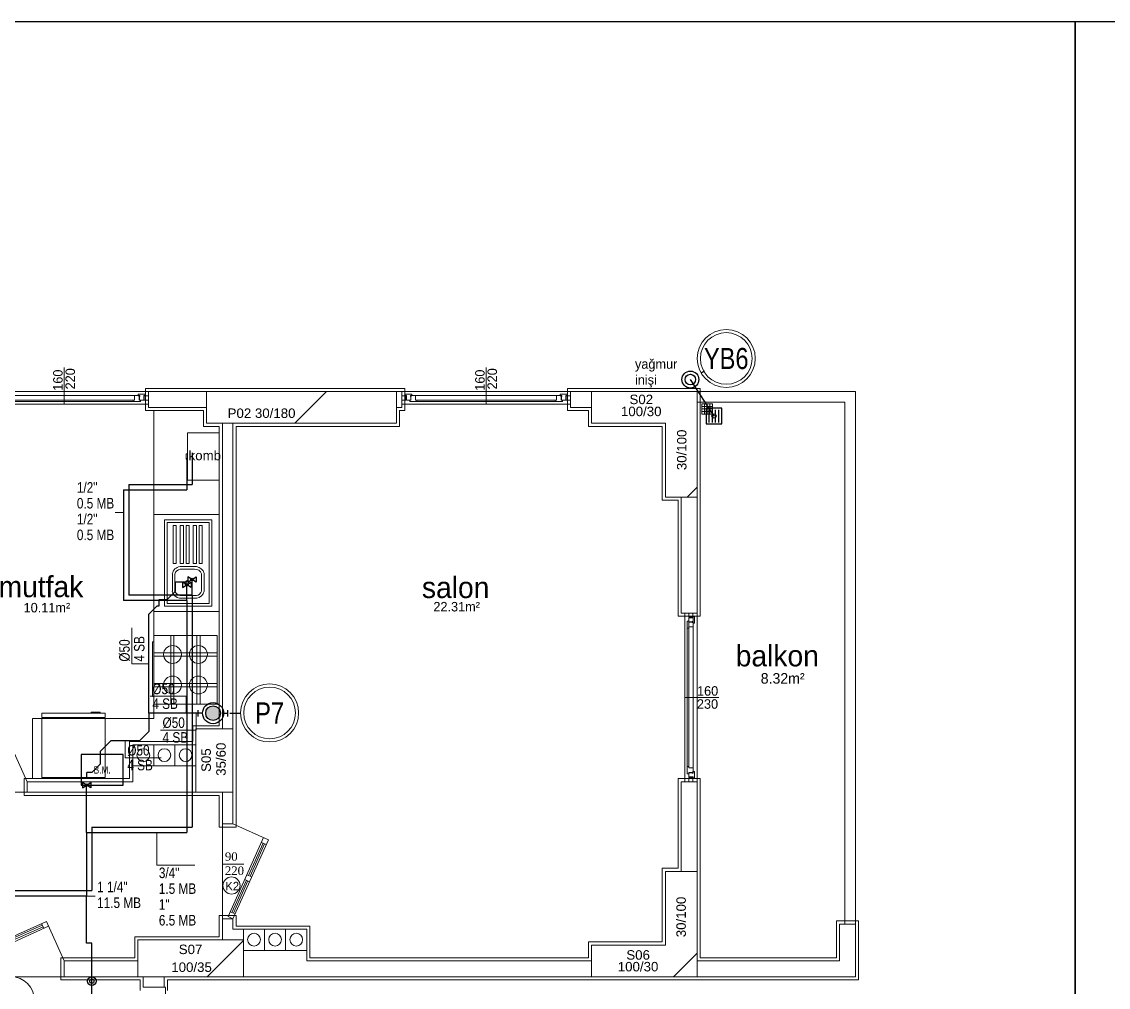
# Model space of a CAD drawing. Header units: centimetres. Extents: x 247352 to 270197, y -444050 to -441150.
# Drawn here: x 257658 to 258687, y -442066 to -441150 of the extents above; entities that cross this region are included whole.
import ezdxf
from ezdxf.enums import TextEntityAlignment as Align

# ---------------------------------------------------------------- set-up
doc = ezdxf.new("R2010")
doc.units = ezdxf.units.CM
doc.linetypes.add('DASHED', pattern=[1.524, 1.27, -0.254])
for name, color, linetype, lineweight in [('ROTAS-MIMARI', 8, 'Continuous', 13), ('ROTAS-MIMARI-YAZI', 8, 'Continuous', 13), ('ROTAS-SIHHI-CIHAZ-YAZI', 1, 'Continuous', 13), ('ROTAS-SIHHI-KOLON-NO', 6, 'Continuous', 18), ('ROTAS-SIHHI-PIS-SU-CAP', 211, 'Continuous', 18), ('ROTAS-SIHHI-TEMIZ-SU-CAP', 101, 'Continuous', 18), ('ROTAS-SIHHI-YAGMUR-NO', 3, 'Continuous', 18)]:
    doc.layers.add(name, color=color, linetype=linetype, lineweight=lineweight)
for name, color, linetype in [('ROTAS-PAFTA', 144, 'Continuous'), ('ROTAS-SEMBOL-KILAVUZ', 9, 'Continuous'), ('ROTAS-SIHHI-PIS-SU', 6, 'Continuous'), ('ROTAS-SIHHI-SEMBOL', 5, 'Continuous'), ('ROTAS-SIHHI-SICAK-SU', 1, 'DASHED'), ('ROTAS-SIHHI-SOGUK-SU', 5, 'Continuous'), ('ROTAS-SIHHI-YAGMUR', 3, 'Continuous')]:
    doc.layers.add(name, color=color, linetype=linetype)
doc.styles.add('arial_1_18', font='arial.ttf', dxfattribs={"height": 0.2})
doc.styles.add('ROTAS-YAZI', font='arial.ttf')
pattern_1 = [(45, (11759398.05, -21881944.5), (-441.941738, 441.941738), []), (45, (11759840, -21881944.5), (-441.941738, 441.941738), [781.25, -156.25, 0, -156.25])]

# ---------------------------------------------------------------- blocks, each defined once
blk = doc.blocks.new('ROTAS-S2-PIS-KOLON')
h = blk.add_hatch(color=6)
edge = h.paths.add_edge_path()
edge.add_arc((0, 0), 7, 0, 360)
at = {"color": 30}
for p, q in [((-10, 0), (-14, 0)), ((10, 0), (14, 0))]:
    blk.add_line(p, q, dxfattribs=at)
at = {"color": 1}
for points in [[(-14, -3), (-14, 3)], [(14, -3), (14, 3)]]:
    blk.add_lwpolyline(points, dxfattribs=at)
at = {"color": 30}
blk.add_circle((0, 0), 10, dxfattribs=at)
at = {"color": 6}
blk.add_circle((0, 0), 7, dxfattribs=at)
at = {"style": 'ROTAS-YAZI', "flags": 1}
blk.add_attdef('NO', (0, 0), '', height=5, dxfattribs=at)
blk = doc.blocks.new('ROTAS-S2-TEMIZ-GIRIS')
for radius in [4, 2]:
    blk.add_circle((0, 0), radius)
blk = doc.blocks.new('ROTAS-S2-KURESEL-VANA')
blk.add_lwpolyline([(-4, -2.5), (4, 2.5), (4, -2.5), (-4, 2.5)], close=True)
blk.add_circle((0, 0), 1.2)
blk = doc.blocks.new('ROTAS-S2-BALKON-SUZGECI')
for p, q in [((-4.5, -6), (-4.5, 6)), ((-1.5, -6), (-1.5, 6)), ((1.5, -6), (1.5, 6)), ((4.5, -6), (4.5, 6))]:
    blk.add_line(p, q)
blk.add_lwpolyline([(-7.5, -7.5), (7.5, -7.5), (7.5, 7.5), (-7.5, 7.5)], close=True)
blk.add_circle((0, 0), 2)
blk = doc.blocks.new('ROTAS-S2-KOLON-YAGMUR')
at = {"color": 3}
for radius in [8, 5]:
    blk.add_circle((0, 0), radius, dxfattribs=at)
blk = doc.blocks.new('ROTAS-S2-KOLON-NO')
at = {"color": 1}
for radius in [27.5, 24.5]:
    blk.add_circle((0, 0), radius, dxfattribs=at)
at = {"color": 6, "style": 'ROTAS-YAZI', "width": 0.8}
blk.add_attdef('NO', text='', height=20, dxfattribs=at).set_placement((0, 0), align=Align.MIDDLE_CENTER)
blk = doc.blocks.new('ROTAS-S2-KOLON-NO-YAGMUR')
at = {"color": 1}
for radius in [27.5, 24.5]:
    blk.add_circle((0, 0), radius, dxfattribs=at)
at = {"color": 3, "style": 'ROTAS-YAZI', "width": 0.8}
blk.add_attdef('NO', text='', height=20, dxfattribs=at).set_placement((0, 0), align=Align.MIDDLE_CENTER)
blk = doc.blocks.new('ROTAS-S2-PS-CAP-A')
for p, q in [((0, 0), (0, -16)), ((0, -16), (34, -16))]:
    blk.add_line(p, q)
at = {"style": 'ROTAS-YAZI', "width": 0.8}
for tag, p in [('CAP', (2, -14)), ('SB', (2, -28))]:
    blk.add_attdef(tag, p, '', height=10, dxfattribs=at)
blk = doc.blocks.new('ROTAS-S2-PS-CAP-UL')
for p, q in [((0, 16), (-34, 16)), ((0, 0), (0, 16))]:
    blk.add_line(p, q)
at = {"style": 'ROTAS-YAZI', "width": 0.8}
for tag, p in [('CAP', (-32, 18)), ('SB', (-32, 4))]:
    blk.add_attdef(tag, p, '', height=10, dxfattribs=at)
blk = doc.blocks.new('ROTAS-S2-PS-CAP-AL')
for p, q in [((0, 0), (0, -16)), ((0, -16), (-34, -16))]:
    blk.add_line(p, q)
at = {"style": 'ROTAS-YAZI', "width": 0.8}
for tag, p in [('CAP', (-32, -14)), ('SB', (-32, -28))]:
    blk.add_attdef(tag, p, '', height=10, dxfattribs=at)
blk = doc.blocks.new('ROTAS-S2-PS-CAP-U')
for p, q in [((0, 0), (0, 16)), ((0, 16), (34, 16))]:
    blk.add_line(p, q)
at = {"style": 'ROTAS-YAZI', "width": 0.8}
for tag, p in [('CAP', (2, 18)), ('SB', (2, 4))]:
    blk.add_attdef(tag, p, '', height=10, dxfattribs=at)
blk = doc.blocks.new('ROTAS-S2-TS-CAP2')
at = {"style": 'ROTAS-YAZI', "width": 0.8}
for tag, p in [('C1', (0, 15)), ('M1', (0, 0))]:
    blk.add_attdef(tag, p, '', height=10, dxfattribs=at)
blk = doc.blocks.new('ROTAS-S2-TS-CAP4')
at = {"style": 'ROTAS-YAZI', "width": 0.8}
for tag, p in [('C1', (0, 45)), ('M1', (0, 30)), ('C2', (0, 15)), ('M2', (0, 0))]:
    blk.add_attdef(tag, p, '', height=10, dxfattribs=at)

msp = doc.modelspace()

# ---------------------------------------------------------------- hatches: boundary and pattern name
at = {"layer": 'ROTAS-MIMARI', "ltscale": 0.03}
h = msp.add_hatch(dxfattribs=at)
h.set_pattern_fill('ANSI35', color=256, scale=50, style=0)
h.set_pattern_definition(pattern_1)
h.paths.add_polyline_path([(258012.8, -441500.8), (257832.8, -441500.8), (257832.8, -441530.8), (258012.8, -441530.8)])
h.paths.add_polyline_path([(257850.5, -441528.3), (257919.5, -441528.3), (257919.5, -441514.3), (257850.5, -441514.3)], flags=24)
h = msp.add_hatch(dxfattribs=at)
h.set_pattern_fill('ANSI35', color=256, scale=50, style=0)
h.set_pattern_definition(pattern_1)
h.paths.add_polyline_path([(258297.8, -441500.8), (258197.8, -441500.8), (258197.8, -441530.8), (258267.8, -441530.8), (258267.8, -441600.8), (258297.8, -441600.8)])
h.paths.add_polyline_path([(258290.1, -441577.6), (258290.1, -441534.5), (258276.2, -441534.5), (258276.2, -441577.6)], flags=24)
h.paths.add_polyline_path([(258223.3, -441526.6), (258266.4, -441526.6), (258266.4, -441512.6), (258223.3, -441512.6)], flags=24)
h.paths.add_polyline_path([(258231.3, -441515.2), (258258.3, -441515.2), (258258.3, -441501.3), (258231.3, -441501.3)], flags=24)
h = msp.add_hatch(dxfattribs=at)
h.set_pattern_fill('ANSI35', color=256, scale=50, style=0)
h.set_pattern_definition(pattern_1)
h.paths.add_polyline_path([(257857.8, -441820.8), (257822.8, -441820.8), (257822.8, -441880.8), (257857.8, -441880.8)])
h.paths.add_polyline_path([(257853.5, -441867.5), (257853.5, -441831.4), (257839.5, -441831.4), (257839.5, -441867.5)], flags=24)
h.paths.add_polyline_path([(257839.4, -441863.8), (257839.4, -441836.8), (257825.4, -441836.8), (257825.4, -441863.8)], flags=24)
h = msp.add_hatch(dxfattribs=at)
h.set_pattern_fill('ANSI35', color=256, scale=50, style=0)
h.set_pattern_definition(pattern_1)
h.paths.add_polyline_path([(258297.8, -441955.8), (258267.8, -441955.8), (258267.8, -442025.8), (258197.8, -442025.8), (258197.8, -442055.8), (258297.8, -442055.8)])
h.paths.add_polyline_path([(258289.6, -442020.6), (258289.6, -441977.5), (258275.6, -441977.5), (258275.6, -442020.6)], flags=24)
h.paths.add_polyline_path([(258220.2, -442053.2), (258263.4, -442053.2), (258263.4, -442039.2), (258220.2, -442039.2)], flags=24)
h.paths.add_polyline_path([(258228.4, -442042), (258255.4, -442042), (258255.4, -442028.1), (258228.4, -442028.1)], flags=24)
h = msp.add_hatch(dxfattribs=at)
h.set_pattern_fill('ANSI35', color=256, scale=50, style=0)
h.set_pattern_definition(pattern_1)
h.paths.add_polyline_path([(257867.8, -442020.8), (257767.8, -442020.8), (257767.8, -442055.8), (257867.8, -442055.8)])
h.paths.add_polyline_path([(257797.1, -442053.7), (257840.2, -442053.7), (257840.2, -442039.7), (257797.1, -442039.7)], flags=24)
h.paths.add_polyline_path([(257804.1, -442036.8), (257831.2, -442036.8), (257831.2, -442022.9), (257804.1, -442022.9)], flags=24)

# ---------------------------------------------------------------- linework, layer by layer
for p, q in [((257697.8, -441477.9), (257697.8, -441512.6)), ((258097.8, -441477.9), (258097.8, -441512.6)), ((257832.8, -441497.8), (257774.8, -441497.8)), ((257774.8, -441497.8), (257774.8, -441518.8)), ((258012.8, -441497.8), (257832.8, -441497.8)), ((258020.8, -441497.8), (258012.8, -441497.8)), ((258020.8, -441518.8), (258020.8, -441497.8)), ((258237.8, -441497.8), (258174.8, -441497.8)), ((258174.8, -441497.8), (258174.8, -441518.8)), ((258300.8, -441497.8), (258237.8, -441497.8)), ((258300.8, -441600.8), (258300.8, -441497.8)), ((257617.8, -441500.8), (257777.8, -441500.8)), ((257764.6, -441504.6), (257631, -441504.6)), ((257763.4, -441508.8), (257632.2, -441508.8)), ((257763.4, -441508.8), (257763.4, -441510.2)), ((257763.4, -441508.8), (257764.6, -441508.8)), ((257769, -441504.6), (257764.6, -441504.6)), ((257764.6, -441504.6), (257764.6, -441508.8)), ((257768.1, -441503.2), (257768.1, -441504.6)), ((257768.1, -441503.2), (257774.5, -441503.2)), ((257768.1, -441504.6), (257769.6, -441504.6)), ((257768.7, -441505.1), (257769, -441505.1)), ((257768.7, -441505.1), (257768.7, -441505.6)), ((257768.7, -441505.6), (257769, -441505.6)), ((257769, -441504.6), (257769, -441505.1)), ((257769, -441505.6), (257769, -441508.8)), ((257770.2, -441508.8), (257769, -441508.8)), ((257769.3, -441505.6), (257769.3, -441508.8)), ((257769.3, -441505.6), (257769.6, -441505.6)), ((257769.3, -441508.8), (257773.3, -441508.8)), ((257769.6, -441504.6), (257769.6, -441505.6)), ((257770.2, -441508.8), (257770.2, -441510.2)), ((257773.3, -441504.6), (257773.3, -441508.8)), ((257773.3, -441504.6), (257774.5, -441504.6)), ((257773.8, -441504.8), (257777.8, -441504.8)), ((257773.8, -441508.8), (257773.8, -441504.8)), ((257777.8, -441508.8), (257773.8, -441508.8)), ((257774.5, -441503.2), (257774.5, -441504.6)), ((257777.8, -441500.8), (257832.8, -441500.8)), ((257777.8, -441515.8), (257777.8, -441500.8)), ((257777.8, -441515.8), (257777.8, -441500.8)), ((258012.8, -441500.8), (258017.8, -441500.8)), ((258017.8, -441515.8), (258017.8, -441500.8)), ((258017.8, -441500.8), (258177.8, -441500.8)), ((258021.8, -441504.8), (258017.8, -441504.8)), ((258017.8, -441508.8), (258021.8, -441508.8)), ((258021.1, -441503.2), (258021.1, -441504.6)), ((258027.5, -441503.2), (258021.1, -441503.2)), ((258022.3, -441504.6), (258021.1, -441504.6)), ((258021.8, -441508.8), (258021.8, -441504.8)), ((258022.3, -441504.6), (258022.3, -441508.8)), ((258026.3, -441508.8), (258022.3, -441508.8)), ((258025.4, -441508.8), (258026.6, -441508.8)), ((258025.4, -441508.8), (258025.4, -441510.2)), ((258026, -441504.6), (258026, -441505.6)), ((258027.5, -441504.6), (258026, -441504.6)), ((258026.3, -441505.6), (258026, -441505.6)), ((258026.3, -441505.6), (258026.3, -441508.8)), ((258026.6, -441504.6), (258031, -441504.6)), ((258026.6, -441504.6), (258026.6, -441505.1)), ((258026.9, -441505.1), (258026.6, -441505.1)), ((258026.9, -441505.6), (258026.6, -441505.6)), ((258026.6, -441505.6), (258026.6, -441508.8)), ((258026.9, -441505.1), (258026.9, -441505.6)), ((258027.5, -441503.2), (258027.5, -441504.6)), ((258164.6, -441504.6), (258031, -441504.6)), ((258031, -441504.6), (258031, -441508.8)), ((258032.2, -441508.8), (258031, -441508.8)), ((258163.4, -441508.8), (258032.2, -441508.8)), ((258032.2, -441508.8), (258032.2, -441510.2)), ((258163.4, -441508.8), (258163.4, -441510.2)), ((258163.4, -441508.8), (258164.6, -441508.8)), ((258169, -441504.6), (258164.6, -441504.6)), ((258164.6, -441504.6), (258164.6, -441508.8)), ((258168.1, -441503.2), (258168.1, -441504.6)), ((258168.1, -441503.2), (258174.5, -441503.2)), ((258168.1, -441504.6), (258169.6, -441504.6)), ((258168.7, -441505.1), (258169, -441505.1)), ((258168.7, -441505.1), (258168.7, -441505.6)), ((258168.7, -441505.6), (258169, -441505.6)), ((258169, -441504.6), (258169, -441505.1)), ((258169, -441505.6), (258169, -441508.8)), ((258170.2, -441508.8), (258169, -441508.8)), ((258169.3, -441505.6), (258169.3, -441508.8)), ((258169.3, -441505.6), (258169.6, -441505.6)), ((258169.3, -441508.8), (258173.3, -441508.8)), ((258169.6, -441504.6), (258169.6, -441505.6)), ((258170.2, -441508.8), (258170.2, -441510.2)), ((258173.3, -441504.6), (258173.3, -441508.8)), ((258173.3, -441504.6), (258174.5, -441504.6)), ((258173.8, -441504.8), (258177.8, -441504.8)), ((258173.8, -441508.8), (258173.8, -441504.8)), ((258177.8, -441508.8), (258173.8, -441508.8)), ((258174.5, -441503.2), (258174.5, -441504.6)), ((258177.8, -441500.8), (258197.8, -441500.8)), ((258177.8, -441515.8), (258177.8, -441500.8)), ((257617.8, -441512.6), (257777.8, -441512.6)), ((257632.2, -441510.2), (257763.4, -441510.2)), ((257763.4, -441510.2), (257770.2, -441510.2)), ((257774.8, -441518.8), (257829.8, -441518.8)), ((257777.8, -441515.8), (257832.8, -441515.8)), ((257782.8, -441518.8), (257782.8, -441810.8)), ((257829.8, -441518.8), (257829.8, -441533.8)), ((258012.8, -441515.8), (258017.8, -441515.8)), ((258015.8, -441518.8), (258020.8, -441518.8)), ((258015.8, -441533.8), (258015.8, -441518.8)), ((258017.8, -441512.6), (258177.8, -441512.6)), ((258032.2, -441510.2), (258025.4, -441510.2)), ((258032.2, -441510.2), (258163.4, -441510.2)), ((258163.4, -441510.2), (258170.2, -441510.2)), ((258174.8, -441518.8), (258194.8, -441518.8)), ((258177.8, -441515.8), (258197.8, -441515.8)), ((258194.8, -441518.8), (258194.8, -441533.8)), ((258312.3, -441512.3), (258302.3, -441512.3)), ((258302.3, -441512.3), (258302.3, -441522.3)), ((258302.3, -441514.8), (258312.3, -441514.8)), ((258302.3, -441517.3), (258312.3, -441517.3)), ((258302.3, -441519.8), (258312.3, -441519.8)), ((258304.7, -441512.3), (258304.7, -441522.3)), ((258307.3, -441512.3), (258307.3, -441522.3)), ((258310, -441512.3), (258310, -441522.3)), ((258312.3, -441522.3), (258312.3, -441512.3)), ((258302.3, -441522.3), (258312.3, -441522.3)), ((257814.8, -441539.8), (257814.8, -441584.8)), ((257844.8, -441539.8), (257814.8, -441539.8)), ((257829.8, -441533.8), (257834.8, -441533.8)), ((257834.8, -441533.8), (257844.8, -441533.8)), ((257847.8, -441530.8), (257837.8, -441530.8)), ((257844.8, -441533.8), (257844.8, -441817.8)), ((257844.8, -441584.8), (257844.8, -441539.8)), ((257847.8, -441820.8), (257847.8, -441530.8)), ((257857.8, -441530.8), (257857.8, -441820.8)), ((257860.8, -441820.8), (257860.8, -441533.8)), ((257860.8, -441533.8), (258015.8, -441533.8)), ((258194.8, -441533.8), (258264.8, -441533.8)), ((258264.8, -441533.8), (258264.8, -441603.8)), ((257813.5, -441564.8), (257813.5, -441559.9)), ((257813.5, -441559.9), (257814.8, -441559.9)), ((257814.8, -441564.8), (257813.5, -441564.8)), ((257844.8, -441584.8), (257814.8, -441584.8)), ((258282.8, -441600.8), (258282.8, -441710.8)), ((258297.8, -441600.8), (258297.8, -441710.8)), ((258300.8, -441713.8), (258300.8, -441600.8)), ((258264.8, -441603.8), (258279.8, -441603.8)), ((258279.8, -441603.8), (258279.8, -441713.8)), ((257782.8, -441617.5), (257844.8, -441617.5)), ((257792.9, -441704.3), (257792.9, -441622.5)), ((257792.9, -441622.5), (257837.9, -441622.5)), ((257837.9, -441622.5), (257837.9, -441704.3)), ((257795.4, -441701.8), (257795.4, -441625)), ((257795.4, -441625), (257835.4, -441625)), ((257801.1, -441663.8), (257801.1, -441627.8)), ((257801.1, -441627.8), (257804.1, -441627.8)), ((257804.1, -441627.8), (257804.1, -441663.8)), ((257807.9, -441663.8), (257807.9, -441627.8)), ((257807.9, -441627.8), (257810.9, -441627.8)), ((257810.9, -441627.8), (257810.9, -441663.8)), ((257813.4, -441663.8), (257813.4, -441627.8)), ((257813.4, -441627.8), (257816.4, -441627.8)), ((257816.4, -441627.8), (257816.4, -441663.8)), ((257820.2, -441663.8), (257820.2, -441627.8)), ((257820.2, -441627.8), (257823.2, -441627.8)), ((257823.2, -441627.8), (257823.2, -441663.8)), ((257825.7, -441663.8), (257825.7, -441627.8)), ((257825.7, -441627.8), (257828.7, -441627.8)), ((257828.7, -441627.8), (257828.7, -441663.8)), ((257835.4, -441625), (257835.4, -441701.8)), ((257804.1, -441663.8), (257801.1, -441663.8)), ((257810.9, -441663.8), (257807.9, -441663.8)), ((257816.4, -441663.8), (257813.4, -441663.8)), ((257823.2, -441663.8), (257820.2, -441663.8)), ((257828.7, -441663.8), (257825.7, -441663.8)), ((257800.4, -441690), (257800.4, -441673.6)), ((257802.9, -441689.7), (257802.9, -441673.9)), ((257823.1, -441666.8), (257807.7, -441666.8)), ((257821.4, -441669.3), (257807.7, -441669.3)), ((257827.9, -441673.7), (257827.9, -441689.9)), ((257830.4, -441673.4), (257830.4, -441690.2)), ((257823.3, -441694.3), (257807.6, -441694.3)), ((257837.9, -441704.3), (257792.9, -441704.3)), ((257835.4, -441701.8), (257795.4, -441701.8)), ((257823.5, -441696.8), (257807.3, -441696.8)), ((257844.8, -441709.3), (257782.8, -441709.3)), ((258279.8, -441713.8), (258300.8, -441713.8)), ((258297.8, -441710.8), (258282.8, -441710.8)), ((258286, -441870.8), (258286, -441710.8)), ((258289.8, -441710.8), (258289.8, -441714.8)), ((258289.8, -441714.8), (258293.8, -441714.8)), ((258289.8, -441715.3), (258289.8, -441856.4)), ((258289.8, -441719.3), (258289.8, -441715.3)), ((258294, -441715.3), (258289.8, -441715.3)), ((258293.8, -441714.8), (258293.8, -441710.8)), ((258294, -441714.1), (258294, -441857.6)), ((258295.4, -441714.1), (258294, -441714.1)), ((258294, -441715.3), (258294, -441714.1)), ((258295.4, -441720.5), (258295.4, -441714.1)), ((258297.8, -441870.8), (258297.8, -441710.8)), ((258288.4, -441856.4), (258288.4, -441718.4)), ((258289.8, -441718.4), (258288.4, -441718.4)), ((258288.4, -441725.2), (258288.4, -441718.4)), ((258289.8, -441725.2), (258288.4, -441725.2)), ((258289.8, -441718.4), (258289.8, -441719.6)), ((258293, -441719.3), (258289.8, -441719.3)), ((258293, -441719.6), (258289.8, -441719.6)), ((258294, -441724), (258289.8, -441724)), ((258289.8, -441725.2), (258289.8, -441724)), ((258293, -441719.3), (258293, -441719)), ((258294, -441719), (258293, -441719)), ((258293, -441719.9), (258293, -441719.6)), ((258293.5, -441719.9), (258293, -441719.9)), ((258293.5, -441719.9), (258293.5, -441719.6)), ((258294, -441719.6), (258293.5, -441719.6)), ((258294, -441720.5), (258294, -441719)), ((258294, -441719.6), (258294, -441724)), ((258295.4, -441720.5), (258294, -441720.5)), ((257842.8, -441732.1), (257782.8, -441732.1)), ((257782.8, -441797.1), (257782.8, -441732.1)), ((257798.9, -441732.1), (257798.9, -441797.1)), ((257801.9, -441732.1), (257801.9, -441797.1)), ((257823.7, -441732.1), (257823.7, -441797.1)), ((257826.7, -441732.1), (257826.7, -441797.1)), ((257842.8, -441797.1), (257842.8, -441732.1)), ((257781.5, -441738.2), (257782.8, -441738.2)), ((257781.5, -441780), (257781.5, -441738.2)), ((257782.8, -441748.6), (257842.8, -441748.6)), ((257782.8, -441751.6), (257842.8, -441751.6)), ((257781.5, -441790), (257781.5, -441780)), ((257782.8, -441777.7), (257842.8, -441777.7)), ((257782.8, -441780.7), (257842.8, -441780.7)), ((257782.8, -441790), (257781.5, -441790)), ((257782.8, -441797.1), (257842.8, -441797.1)), ((258286, -441790.8), (258318.3, -441790.8)), ((258286, -441790.8), (258318.3, -441790.8)), ((257736.6, -441805.9), (257676.6, -441805.9)), ((257676.6, -441805.9), (257676.6, -441809.8)), ((257731.9, -441804.8), (257723.6, -441804.8)), ((257723.6, -441804.8), (257723.6, -441805.9)), ((257723.6, -441805.9), (257731.9, -441805.9)), ((257731.9, -441805.9), (257731.9, -441804.8)), ((257736.6, -441809.8), (257736.6, -441805.9)), ((257667.8, -441810.8), (257782.8, -441810.8)), ((257667.8, -441810.8), (257667.8, -441867.8)), ((257676.6, -441809.8), (257736.6, -441809.8)), ((257736.6, -441810.8), (257676.6, -441810.8)), ((257676.6, -441810.8), (257676.6, -441866.9)), ((257681.6, -441810.8), (257681.6, -441809.8)), ((257731.6, -441810.8), (257731.6, -441809.8)), ((257736.6, -441866.9), (257736.6, -441810.8)), ((257844.8, -441817.8), (257819.8, -441817.8)), ((257819.8, -441817.8), (257819.8, -441832.8)), ((257860.8, -441880.8), (257860.8, -441820.8)), ((257662.8, -441870.8), (257647.7, -441837.1)), ((257819.8, -441832.8), (257759.8, -441832.8)), ((257759.8, -441832.8), (257759.8, -441835.8)), ((257759.8, -441835.8), (257759.8, -441867.8)), ((257762.8, -441870.8), (257762.8, -441835.8)), ((257762.8, -441835.8), (257822.8, -441835.8)), ((257762.8, -441835.8), (257822.8, -441835.8)), ((257762.8, -441835.8), (257822.8, -441835.8)), ((257762.8, -441835.8), (257822.8, -441835.8)), ((257762.8, -441835.8), (257822.8, -441835.8)), ((257782.8, -441855.8), (257782.8, -441835.8)), ((257802.8, -441855.8), (257802.8, -441835.8)), ((257762.8, -441855.8), (257822.8, -441855.8)), ((258289.8, -441856.4), (258288.4, -441856.4)), ((258288.4, -441856.4), (258288.4, -441863.2)), ((258289.8, -441856.4), (258289.8, -441857.6)), ((258294, -441857.6), (258289.8, -441857.6)), ((258294, -441862), (258294, -441857.6)), ((257759.8, -441867.8), (257659.8, -441867.8)), ((257659.8, -441867.8), (257659.8, -441883.8)), ((257676.6, -441866.9), (257736.6, -441866.9)), ((258300.8, -441867.8), (258279.8, -441867.8)), ((258279.8, -441867.8), (258279.8, -441952.8)), ((258289.8, -441863.2), (258288.4, -441863.2)), ((258289.8, -441863.2), (258289.8, -441862)), ((258293, -441862), (258289.8, -441862)), ((258289.8, -441862.3), (258289.8, -441866.3)), ((258293, -441862.3), (258289.8, -441862.3)), ((258294, -441866.3), (258289.8, -441866.3)), ((258289.8, -441870.8), (258289.8, -441866.8)), ((258289.8, -441866.8), (258293.8, -441866.8)), ((258293.5, -441861.7), (258293, -441861.7)), ((258293, -441861.7), (258293, -441862)), ((258293, -441862.3), (258293, -441862.6)), ((258294, -441862.6), (258293, -441862.6)), ((258293.5, -441861.7), (258293.5, -441862)), ((258294, -441862), (258293.5, -441862)), ((258293.8, -441866.8), (258293.8, -441870.8)), ((258295.4, -441861.1), (258294, -441861.1)), ((258294, -441861.1), (258294, -441862.6)), ((258294, -441866.3), (258294, -441867.5)), ((258295.4, -441867.5), (258294, -441867.5)), ((258295.4, -441861.1), (258295.4, -441867.5)), ((258300.8, -441955.8), (258300.8, -441867.8)), ((257662.8, -441870.8), (257762.8, -441870.8)), ((257662.8, -441870.8), (257662.8, -441880.8)), ((258282.8, -441870.8), (258282.8, -441955.8)), ((258297.8, -441870.8), (258282.8, -441870.8)), ((258297.8, -441870.8), (258297.8, -441955.8)), ((257572.8, -441880.8), (257662.8, -441880.8)), ((257659.8, -441883.8), (257819.8, -441883.8)), ((257662.8, -441880.8), (257822.8, -441880.8)), ((257819.8, -441883.8), (257844.8, -441883.8)), ((257844.8, -441883.8), (257844.8, -441913.8)), ((257847.8, -441880.8), (257847.8, -441910.8)), ((257857.8, -441880.8), (257857.8, -441910.8)), ((257860.8, -441913.8), (257860.8, -441880.8)), ((257857.8, -441910.8), (257847.8, -441910.8)), ((257847.8, -442000.8), (257847.8, -441910.8)), ((257857.8, -441910.8), (257891.5, -441925.9)), ((257844.8, -441913.8), (257860.8, -441913.8)), ((257853.3, -441998.7), (257886.9, -441923.8)), ((257857.8, -442000.8), (257891.5, -441925.9)), ((257872.7, -441959.7), (257886.5, -441929.1)), ((257874.2, -441960.4), (257887.9, -441929.8)), ((257884.9, -441928.4), (257889.4, -441930.4)), ((257868, -441948.9), (257848.7, -441948.9)), ((257875.7, -441961), (257871.1, -441959)), ((258279.8, -441952.8), (258264.8, -441952.8)), ((258264.8, -441952.8), (258264.8, -442022.8)), ((258300.8, -442037.8), (258300.8, -441955.8)), ((257856.9, -441994.9), (257870.7, -441964.3)), ((257858.4, -441995.5), (257872.1, -441964.9)), ((257873.6, -441965.6), (257869.1, -441963.6)), ((257597.8, -442040.8), (257681, -442003.4)), ((257697.8, -442040.8), (257681, -442003.4)), ((257860.8, -441997.8), (257844.8, -441997.8)), ((257844.8, -441997.8), (257844.8, -442017.8)), ((257847.8, -442000.8), (257847.8, -442020.8)), ((257857.8, -442000.8), (257847.8, -442000.8)), ((257857.8, -442000.8), (257853.3, -441998.7)), ((257859.9, -441996.2), (257855.3, -441994.2)), ((257857.8, -442000.8), (257857.8, -442010.8)), ((257860.8, -442007.8), (257860.8, -441997.8)), ((258450.8, -442002.8), (258429.8, -442002.8)), ((258429.8, -442002.8), (258429.8, -442037.8)), ((258450.8, -442002.8), (258450.8, -442058.8)), ((257599.9, -442045.3), (257683.1, -442007.9)), ((257642.4, -442022.5), (257677.1, -442006.9)), ((257643, -442024), (257677.8, -442008.4)), ((257678.5, -442010), (257676.5, -442005.4)), ((257927.8, -442010.8), (257857.8, -442010.8)), ((257930.8, -442007.8), (257860.8, -442007.8)), ((257867.8, -442020.8), (257867.8, -442010.8)), ((257887.8, -442030.8), (257887.8, -442010.8)), ((257907.8, -442030.8), (257907.8, -442010.8)), ((257927.8, -442040.8), (257927.8, -442010.8)), ((257927.8, -442030.8), (257927.8, -442010.8)), ((257927.8, -442030.8), (257927.8, -442010.8)), ((257930.8, -442037.8), (257930.8, -442007.8)), ((258447.8, -442005.8), (258432.8, -442005.8)), ((258432.8, -442005.8), (258432.8, -442040.8)), ((258447.8, -442005.8), (258447.8, -442055.8)), ((257844.8, -442017.8), (257764.8, -442017.8)), ((257764.8, -442017.8), (257764.8, -442037.8)), ((258264.8, -442022.8), (258194.8, -442022.8)), ((258194.8, -442022.8), (258194.8, -442037.8)), ((257867.8, -442030.8), (257927.8, -442030.8)), ((257764.8, -442037.8), (257694.8, -442037.8)), ((257694.8, -442037.8), (257694.8, -442058.8)), ((257697.8, -442040.8), (257767.8, -442040.8)), ((257697.8, -442055.8), (257697.8, -442040.8)), ((258197.8, -442040.8), (257927.8, -442040.8)), ((258194.8, -442037.8), (257930.8, -442037.8)), ((258432.8, -442040.8), (258297.8, -442040.8)), ((258429.8, -442037.8), (258300.8, -442037.8)), ((257597.8, -442055.8), (257697.8, -442055.8)), ((257694.8, -442058.8), (257769.8, -442058.8)), ((257697.8, -442055.8), (257767.8, -442055.8)), ((257769.8, -442068.8), (257769.8, -442058.8)), ((257772.8, -442065.8), (257772.8, -442055.8)), ((257792.8, -442065.8), (257792.8, -442055.8)), ((257795.8, -442058.8), (257867.8, -442058.8)), ((257795.8, -442058.8), (257795.8, -442068.8)), ((258197.8, -442055.8), (257867.8, -442055.8)), ((257867.8, -442058.8), (258450.8, -442058.8)), ((257772.8, -442065.8), (257792.8, -442065.8)), ((257787.8, -442065.8), (257793.8, -442065.8)), ((257793.8, -442185.8), (257793.8, -442065.8))]:
    msp.add_line(p, q, dxfattribs=at)
for points in [[(258012.8, -441530.8), (257832.8, -441530.8), (257832.8, -441500.8)], [(257832.8, -441500.8), (258012.8, -441500.8)], [(258012.8, -441530.8), (258012.8, -441500.8)], [(258197.8, -441500.8), (258297.8, -441500.8)], [(258197.8, -441530.8), (258197.8, -441500.8)], [(258297.8, -441500.8), (258447.8, -441500.8)], [(258297.8, -441500.8), (258297.8, -441600.8)], [(258447.8, -441500.8), (258447.8, -442005.8)], [(258297.8, -441510.8), (258437.8, -441510.8)], [(258437.8, -441510.8), (258437.8, -442005.8)], [(258267.8, -441530.8), (258197.8, -441530.8)], [(258267.8, -441600.8), (258267.8, -441530.8)], [(258297.8, -441600.8), (258267.8, -441600.8)], [(257822.8, -441880.8), (257822.8, -441820.8)], [(257822.8, -441820.8), (257857.8, -441820.8)], [(257857.8, -441820.8), (257857.8, -441880.8)], [(257857.8, -441880.8), (257822.8, -441880.8)], [(258267.8, -442025.8), (258267.8, -441955.8)], [(258267.8, -441955.8), (258297.8, -441955.8)], [(258297.8, -441955.8), (258297.8, -442055.8)], [(257767.8, -442020.8), (257867.8, -442020.8)], [(257767.8, -442055.8), (257767.8, -442020.8)], [(257867.8, -442020.8), (257867.8, -442055.8)], [(258197.8, -442025.8), (258267.8, -442025.8)], [(258197.8, -442055.8), (258197.8, -442025.8)], [(257867.8, -442055.8), (257767.8, -442055.8)], [(258297.8, -442055.8), (258197.8, -442055.8)], [(258297.8, -442055.8), (258447.8, -442055.8)]]:
    msp.add_lwpolyline(points, dxfattribs=at)
for centre, radius in [((258291.4, -441489.4), 8), ((258291.4, -441489.4), 5), ((257814.6, -441681.7), 1.68), ((257800.6, -441750.1), 8.48), ((257825.1, -441750.1), 8.48), ((257800.6, -441779.1), 8.48), ((257825.1, -441779.1), 8.48), ((257772.9, -441845.6), 6.03), ((257792.9, -441845.6), 6.03), ((257812.9, -441845.6), 6.03), ((257856.5, -441969.2), 8.14), ((257877.8, -442020.6), 6.03), ((257897.8, -442020.6), 6.03), ((257917.8, -442020.6), 6.03), ((257647.7, -442077.8), 22)]:
    msp.add_circle(centre, radius, dxfattribs=at)
for centre, radius, start, end in [((257808.6, -441675.1), 8.38, 96.4155, 169.7181), ((257808.6, -441675.1), 5.88, 96.4155, 167.7182), ((257822.2, -441675.1), 5.88, 14.1672, 97.6606), ((257822.2, -441675.1), 8.38, 11.858, 83.5845), ((257808.6, -441688.5), 8.38, -169.7181, -98.9132), ((257808.6, -441688.5), 5.88, -167.7182, -100.6454), ((257822.2, -441688.5), 5.88, -79.3546, -14.1672), ((257822.2, -441688.5), 8.38, -81.0868, -11.858)]:
    msp.add_arc(centre, radius, start, end, dxfattribs=at)
at = {"layer": 'ROTAS-PAFTA'}
for points in [[(256617, -444050), (258656, -444050), (258656, -441150), (256617, -441150)], [(258656, -444050), (260714, -444050), (260714, -441150), (258656, -441150)]]:
    msp.add_lwpolyline(points, close=True, dxfattribs=at)
at = {"layer": 'ROTAS-SEMBOL-KILAVUZ'}
for p, q in [((258304.7, -441481.4), (258301.6, -441483.2)), ((257855, -441805.7), (257865.1, -441805.7))]:
    msp.add_line(p, q, dxfattribs=at)
at = {"layer": 'ROTAS-SIHHI-PIS-SU'}
for points in [[(257829, -441805.8), (257778, -441805.8), (257778, -441712), (257786, -441704), (257788, -441704), (257788, -441698), (257795.4, -441698), (257803.4, -441690), (257803.4, -441681.7)], [(257814.6, -441681.7), (257803.4, -441681.7)], [(257829, -441805.8), (257778, -441805.8), (257778, -441823.3), (257769.3, -441832), (257742.1, -441832), (257732, -441842.1), (257732, -441854.2), (257724, -441862.2), (257719.3, -441862.2)], [(257719.3, -441867.8), (257719.3, -441862.2)]]:
    msp.add_lwpolyline(points, dxfattribs=at)
at = {"layer": 'ROTAS-SIHHI-SEMBOL'}
msp.add_lwpolyline([(257714, -441874.1), (257753.7, -441874.1), (257753.7, -441845.1), (257714, -441845.1)], close=True, dxfattribs=at)
at = {"layer": 'ROTAS-SIHHI-SICAK-SU'}
for points in [[(257819.1, -441559), (257819.1, -441589)], [(257759.1, -441589), (257819.1, -441589)], [(257759.1, -441589), (257759.1, -441694)], [(257819.1, -441694), (257819.1, -441679)], [(257819.1, -441694), (257759.1, -441694)], [(257819.1, -441694), (257819.1, -441914)], [(257724.1, -441914), (257819.1, -441914)], [(257724.1, -441914), (257724.1, -441974)], [(257174.1, -441974), (257724.1, -441974)]]:
    msp.add_lwpolyline(points, dxfattribs=at)
at = {"layer": 'ROTAS-SIHHI-SOGUK-SU'}
for points in [[(257814.1, -441564), (257814.1, -441594)], [(257754.1, -441594), (257814.1, -441594)], [(257754.1, -441594), (257754.1, -441699)], [(257814.1, -441699), (257814.1, -441684)], [(257814.1, -441699), (257754.1, -441699)], [(257814.1, -441699), (257814.1, -441919)], [(257719.1, -441919), (257719.1, -441874)], [(257719.1, -441919), (257814.1, -441919)], [(257719.1, -441919), (257719.1, -441979)], [(257169.1, -441979), (257719.1, -441979)], [(257719.1, -442024), (257719.1, -441979)], [(257724.1, -442024), (257719.1, -442024)], [(257724.1, -442060), (257724.1, -442024)], [(257751.5, -442286), (257724.1, -442286), (257724.1, -442060)]]:
    msp.add_lwpolyline(points, dxfattribs=at)
at = {"layer": 'ROTAS-SIHHI-TEMIZ-SU-CAP'}
for p, q in [((257754.1, -441615.5), (257746.1, -441615.5)), ((257785.6, -441950), (257821.7, -441950)), ((257719.1, -441979.5), (257727.1, -441979.5))]:
    msp.add_line(p, q, dxfattribs=at)
for points in [[(257754.1, -441646.5), (257754.1, -441615.5)], [(257785.6, -441919), (257785.6, -441950)], [(257719.1, -442001.5), (257719.1, -441979.5)]]:
    msp.add_lwpolyline(points, dxfattribs=at)
at = {"layer": 'ROTAS-SIHHI-YAGMUR'}
msp.add_lwpolyline([(258313.8, -441524), (258291.4, -441489.4)], dxfattribs=at)

# ---------------------------------------------------------------- block references
at = {"layer": 'ROTAS-SIHHI-KOLON-NO'}
msp.add_blockref('ROTAS-S2-KOLON-NO', (257892.6, -441805.6), dxfattribs=at).add_auto_attribs({'NO': 'P7'})
at = {"layer": 'ROTAS-SIHHI-PIS-SU-CAP', "rotation": 90}
msp.add_blockref('ROTAS-S2-PS-CAP-U', (257778, -441758.9), dxfattribs=at).add_auto_attribs({'CAP': 'Ø50', 'SB': '4 SB'})
at = {"layer": 'ROTAS-SIHHI-PIS-SU-CAP'}
for name, p in [('ROTAS-S2-PS-CAP-UL', (257813.4, -441805.8)), ('ROTAS-S2-PS-CAP-AL', (257823.1, -441805.8)), ('ROTAS-S2-PS-CAP-A', (257755.7, -441832))]:
    msp.add_blockref(name, p, dxfattribs=at).add_auto_attribs({'CAP': 'Ø50', 'SB': '4 SB'})
at = {"layer": 'ROTAS-SIHHI-SEMBOL'}
for name, p in [('ROTAS-S2-KOLON-YAGMUR', (258291.4, -441489.4)), ('ROTAS-S2-BALKON-SUZGECI', (258313.8, -441524)), ('ROTAS-S2-KURESEL-VANA', (257814.1, -441684)), ('ROTAS-S2-KURESEL-VANA', (257819.1, -441679)), ('ROTAS-S2-PIS-KOLON', (257839, -441805.8)), ('ROTAS-S2-KURESEL-VANA', (257719.1, -441874)), ('ROTAS-S2-TEMIZ-GIRIS', (257724.1, -442060))]:
    msp.add_blockref(name, p, dxfattribs=at)
at = {"layer": 'ROTAS-SIHHI-TEMIZ-SU-CAP'}
for name, p, values in [('ROTAS-S2-TS-CAP4', (257709.9, -441641.7), {'C1': '1/2"', 'M1': '0.5 MB', 'C2': '1/2"', 'M2': '0.5 MB'}), ('ROTAS-S2-TS-CAP4', (257787.6, -442007.2), {'C1': '3/4"', 'M1': '1.5 MB', 'C2': '1"', 'M2': '6.5 MB'}), ('ROTAS-S2-TS-CAP2', (257729.1, -441990.6), {'C1': '1 1/4"', 'M1': '11.5 MB'})]:
    msp.add_blockref(name, p, dxfattribs=at).add_auto_attribs(values)
at = {"layer": 'ROTAS-SIHHI-YAGMUR-NO'}
msp.add_blockref('ROTAS-S2-KOLON-NO-YAGMUR', (258325.4, -441469.4), dxfattribs=at).add_auto_attribs({'NO': 'YB6'})

# ---------------------------------------------------------------- texts
at = {"layer": 'ROTAS-MIMARI-YAZI', "ltscale": 0.03}
for s, p in [('160', (257696.4, -441500)), ('220', (257708.1, -441498.7)), ('160', (258096.4, -441500)), ('220', (258108.1, -441498.7))]:
    msp.add_text(s, height=9, rotation=90, dxfattribs=at).set_placement(p)
at = {"layer": 'ROTAS-MIMARI-YAZI', "ltscale": 0.03, "style": 'arial_1_18'}
for s, p in [('S02', (258233.7, -441512.7)), ('P02 30/180', (257852.8, -441525.8)), ('100/30', (258225.6, -441524.1)), ('kombi', (257815.8, -441565.9)), ('S07', (257806.5, -442034.3)), ('S06', (258230.7, -442039.6)), ('100/35', (257799.4, -442051.2)), ('100/30', (258222.6, -442050.7))]:
    msp.add_text(s, height=9, dxfattribs=at).set_placement(p)
for s, p in [('30/100', (258287.7, -441575.3)), ('35/60', (257851, -441865.2)), ('S05', (257836.9, -441861.5)), ('30/100', (258287.1, -442018.3))]:
    msp.add_text(s, height=9, rotation=90, dxfattribs=at).set_placement(p)
at = {"layer": 'ROTAS-MIMARI-YAZI', "ltscale": 0.03}
for s, p in [('160', (258297.7, -441789.2)), ('230', (258297.6, -441801.6))]:
    msp.add_text(s, height=9, dxfattribs=at).set_placement(p)
for s, width, insert, char_height, attachment_point in [('yağmur\\Pinişi', 115.95, (258238.9, -441496.9), 9, 7), ('mutfak', 237.649, (257716, -441675.8), 20, 3), ('salon', 237.649, (258100.9, -441676.6), 20, 3), ('10.11m²', 64.717, (257659.4, -441701.2), 9, 1), ('22.31m²', 64.717, (258047.8, -441700.3), 9, 1), ('balkon', 237.649, (258413.2, -441741.4), 20, 3), ('8.32m²', 64.717, (258399.7, -441767.8), 10, 3)]:
    msp.add_mtext_dynamic_manual_height_columns(s, width=width, gutter_width=45, heights=[0], dxfattribs=dict(at, insert=insert, char_height=char_height, attachment_point=attachment_point))
at = {"layer": 'ROTAS-MIMARI-YAZI', "ltscale": 0.03, "char_height": 8, "attachment_point": 1}
for s, insert, width in [('{\\fTimes New Roman|b0|i0|c162|p18;90\\P220}', (257850.2, -441937.8), 23.511), ('K2', (257850.6, -441965.8), 23.892)]:
    msp.add_mtext(s, dxfattribs=dict(at, insert=insert, width=width))
at = {"layer": 'ROTAS-SIHHI-CIHAZ-YAZI', "style": 'ROTAS-YAZI', "width": 0.8}
msp.add_text('B.M.', height=7, dxfattribs=at).set_placement((257733.9, -441859.6), align=Align.MIDDLE_CENTER)

doc.saveas('drawing.dxf')
